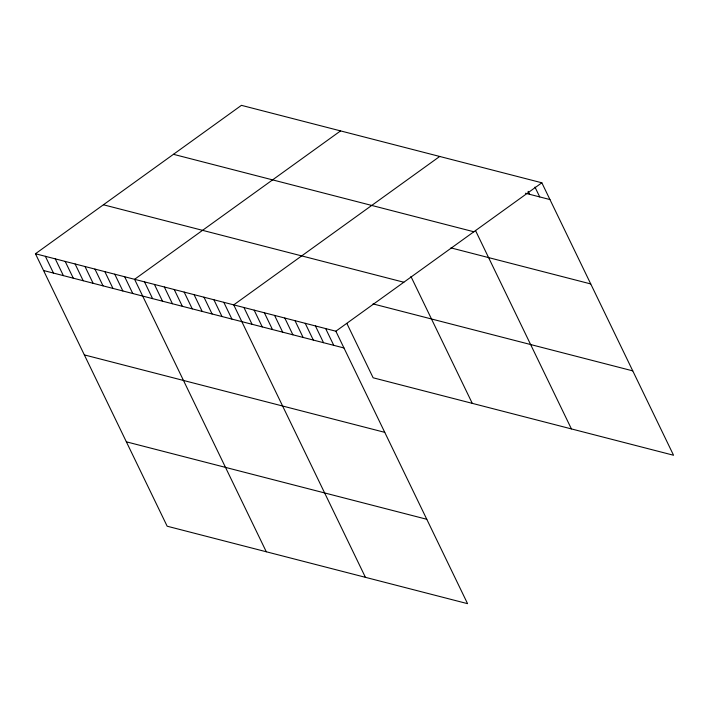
<?xml version="1.0" encoding="UTF-8"?>
<svg xmlns="http://www.w3.org/2000/svg" width="709" height="709" viewBox="0 0 709 709"><rect width="100%" height="100%" fill="white"/><g stroke="black" fill="none" stroke-linecap="round" stroke-linejoin="round"><path stroke-width="1.06" d="M35.45 253.751L335.862 331.209L467.568 603.66L167.156 526.211L35.45 253.751L241.432 105.34L541.844 182.789L673.55 455.249L373.138 377.791L346.852 323.41M340.568 130.899L134.586 279.311L266.292 551.77M439.704 156.459L233.722 304.879L365.427 577.33M335.862 331.209L541.844 182.789M525.431 193.238L549.945 199.557M173.457 154.314L473.869 231.772M450.924 247.884L590.73 283.937M103.425 204.777L403.838 282.235M372.996 303.895L632.756 370.869M43.55 270.519L343.962 347.968M84.344 354.899L384.757 432.348M126.37 441.831L426.783 519.28M534.967 187.061L539.726 196.925M528.09 191.333L529.517 194.293M475.447 230.407L571.41 428.91M410.936 276.475L472.274 403.35M325.653 328.577L333.753 345.336M315.434 325.945L323.534 342.704M305.224 323.313L313.325 340.072M295.006 320.672L303.106 337.44M284.796 318.04L292.897 334.808M274.578 315.408L282.678 332.175M264.368 312.775L272.469 329.534M254.15 310.143L262.25 326.902M243.94 307.511L252.041 324.27M223.805 302.318L231.914 319.085M213.896 299.765L221.997 316.524M203.979 297.204L212.088 313.972M194.071 294.652L202.171 311.411M184.154 292.09L192.254 308.858M174.237 289.538L182.346 306.297M164.328 286.985L172.429 303.744M154.411 284.424L162.521 301.192M144.503 281.872L152.603 298.631M124.669 276.758L132.778 293.517M114.761 274.206L122.861 290.965M104.843 271.644L112.953 288.412M94.935 269.092L103.035 285.851M85.018 266.531L93.118 283.299M75.101 263.978L83.21 280.737M65.193 261.426L73.293 278.185M55.275 258.865L63.385 275.633M45.367 256.312L53.467 273.071"/></g></svg>
